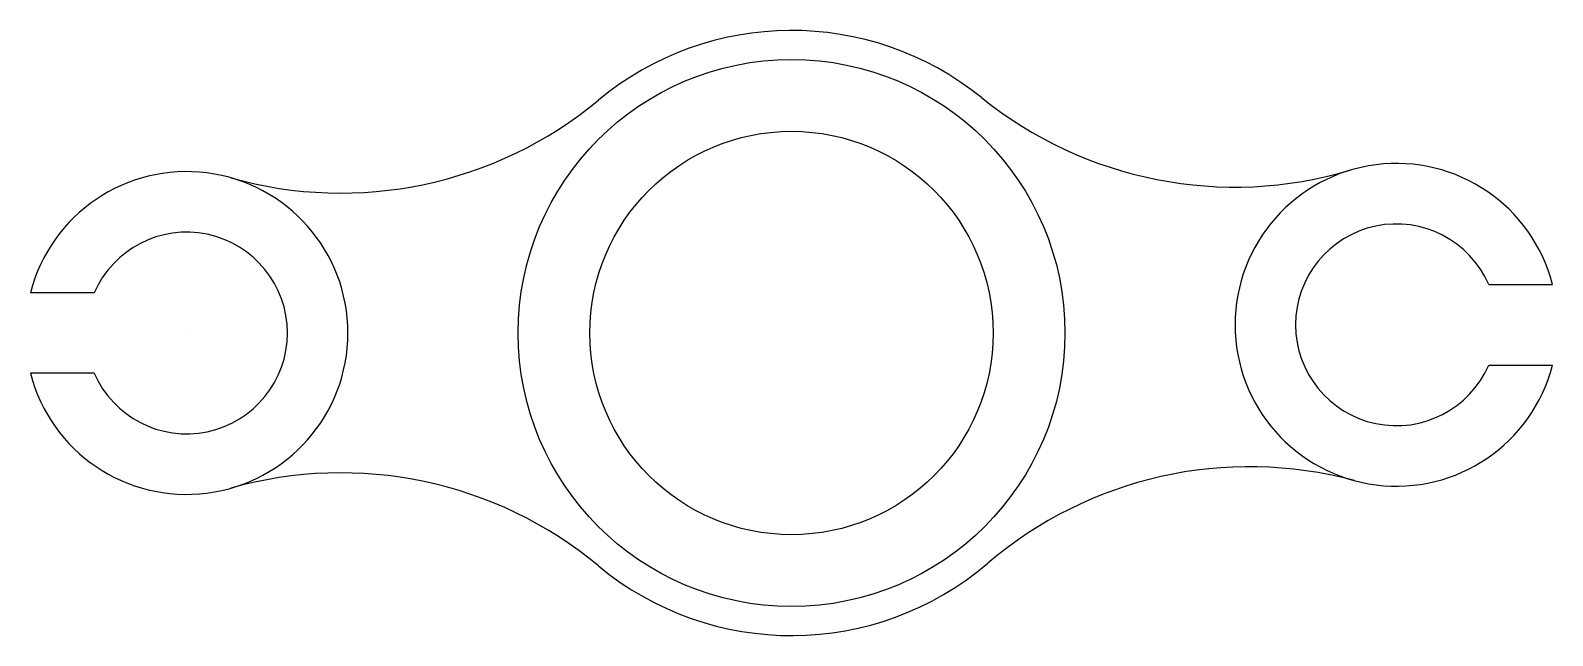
# Model space of a CAD drawing. Header units: millimetres. Extents: x 32 to 409, y 213 to 363.
import ezdxf

# ---------------------------------------------------------------- set-up
doc = ezdxf.new("R2010")
doc.units = ezdxf.units.MM

msp = doc.modelspace()

# ---------------------------------------------------------------- linework, layer by layer
for p, q in [((47.63, 298.4), (31.82, 298.4)), ((393.45, 300.44), (409.27, 300.44)), ((70.55, 288.41), (70.55, 288.41)), ((393.45, 280.44), (409.27, 280.44)), ((47.63, 278.42), (31.82, 278.42))]:
    msp.add_line(p, q)
for radius in [67.8, 50]:
    msp.add_circle((220.55, 288.41), radius)
for centre, radius, start, end in [((220.55, 288.41), 75, 51.0883, 129.6854), ((108.8, 423.09), 100, 254.1444, 309.6854), ((330.47, 424.58), 100, 231.0883, 286.6293), ((70.55, 288.41), 40, 194.4655, 165.5345), ((370.54, 290.44), 40, 14.4775, 345.5225), ((70.55, 288.41), 25, 203.5579, 156.4421), ((370.54, 290.44), 25, 23.5782, 336.4218), ((108.8, 153.74), 100, 50.3146, 105.8556), ((334.11, 155.26), 100, 74.918, 130.459), ((220.55, 288.41), 75, 230.3146, 310.459)]:
    msp.add_arc(centre, radius, start, end)

doc.saveas('drawing.dxf')
